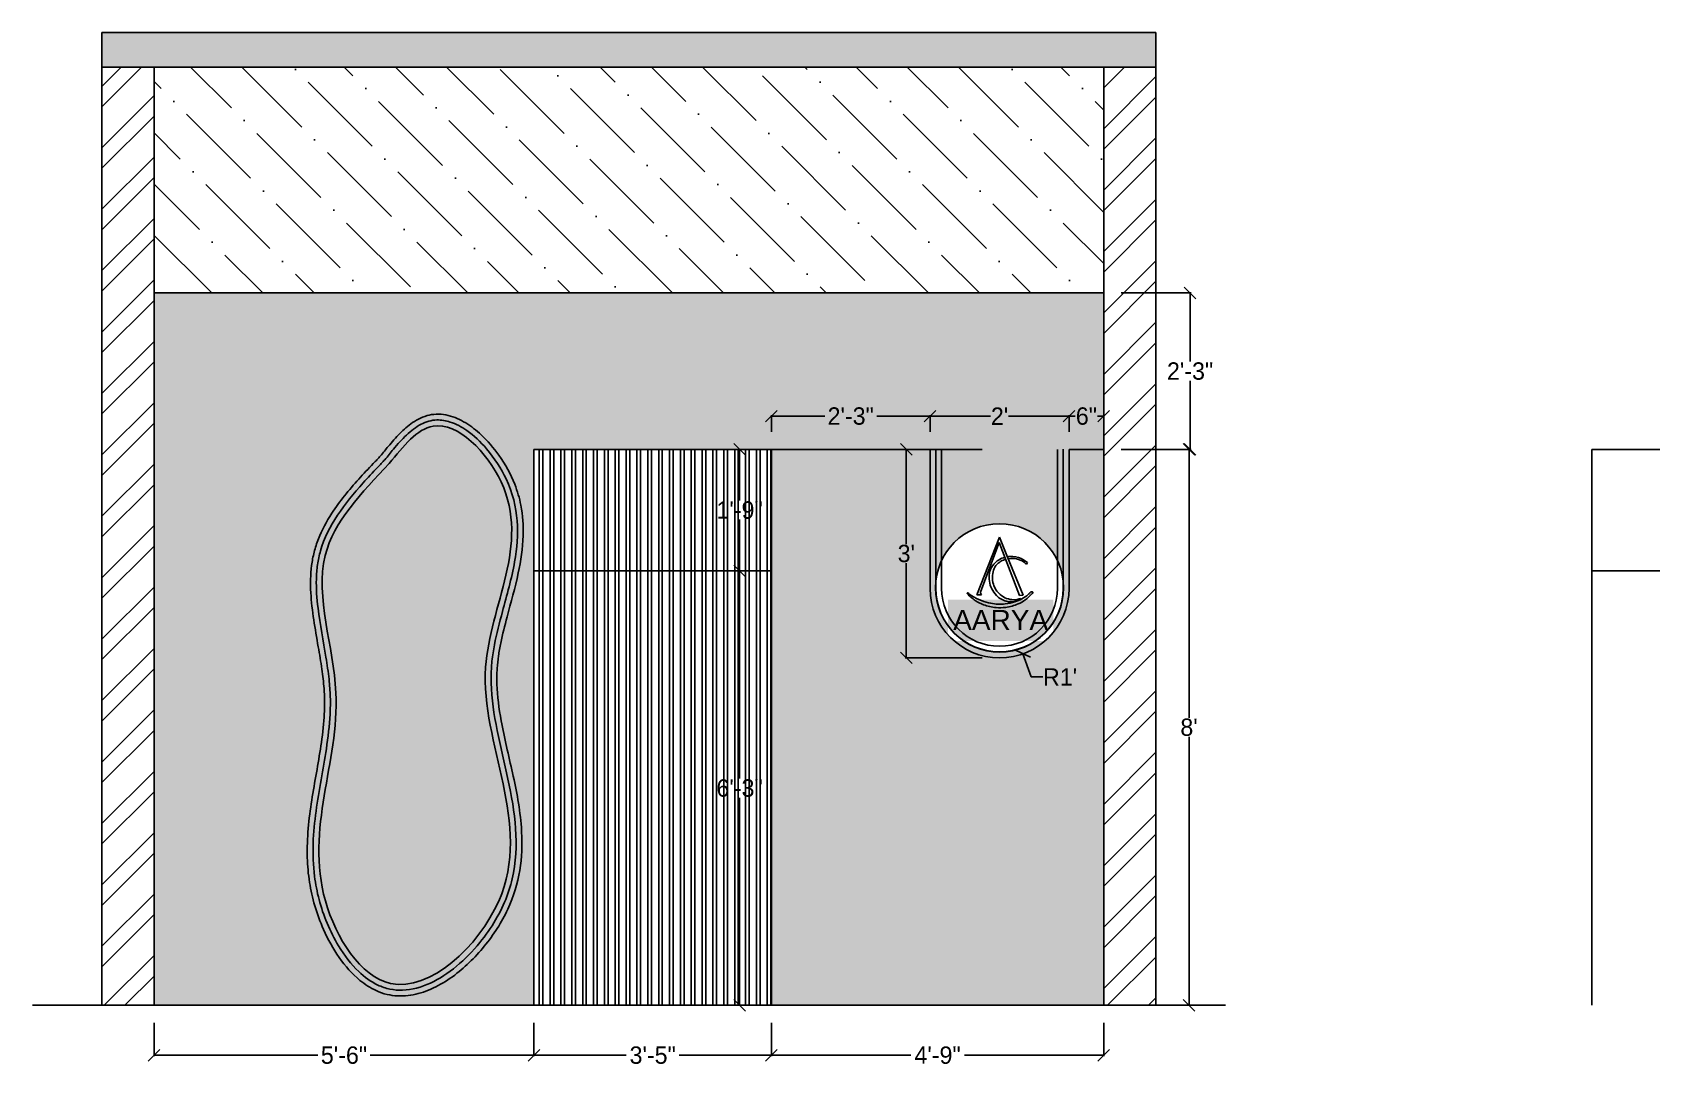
# Model space of a CAD drawing. Header units: inches. Extents: x 9636 to 21597, y -10243 to 557.
# Drawn here: x 18438.1 to 18717.7, y -3586.2 to -3407.6 of the extents above; entities that cross this region are included whole.
import ezdxf

# ---------------------------------------------------------------- set-up
doc = ezdxf.new("R2010")
doc.units = ezdxf.units.IN
doc.header["$MEASUREMENT"] = 0
doc.layers.add('IEL-HATCH-002', color=7, linetype='Continuous')
doc.styles.add('HEMI', font='stylu.ttf')
doc.styles.get("Standard").update_dxf_attribs({"font": 'arial.ttf'})
doc.dimstyles.get("Standard").update_dxf_attribs({"dimtxt": 0.18, "dimasz": 0.18, "dimexe": 0.18, "dimexo": 0.0625, "dimgap": 0.09, "dimtad": 0, "dimtih": 1, "dimtoh": 1, "dimdec": 0, "dimzin": 0, "dimdsep": 46, "dimlunit": 4, "dimtxsty": 'Standard', "dimcen": 0.09, "dimadec": 0, "dimazin": 0, "dimtfac": 1, "dimtdec": 0, "dimtofl": 0, "dimtmove": 0, "dimatfit": 3, "dimfxl": 1, "dimtolj": 1, "dimtzin": 0, "dimarcsym": 0})

# ---------------------------------------------------------------- blocks, each defined once
blk = doc.blocks.new('_Oblique')
at = {"color": 0, "linetype": 'ByBlock', "lineweight": -2}
blk.add_line((-0.5, -0.5), (0.5, 0.5), dxfattribs=at)
blk = doc.blocks.new('*D361')
at = {"color": 254, "lineweight": -2, "transparency": 16777216}
for p, q in [((18459.09, -3578.57), (18459.09, -3584.37)), ((18524.7, -3578.57), (18524.7, -3584.37))]:
    blk.add_line(p, q, dxfattribs=at)
at = {"color": 5, "lineweight": -2, "transparency": 16777216}
for p, q in [((18459.09, -3584.19), (18487.37, -3584.19)), ((18524.7, -3584.19), (18496.41, -3584.19))]:
    blk.add_line(p, q, dxfattribs=at)
at = {"layer": 'Defpoints', "color": 0, "transparency": 16777216}
for p in [(18459.09, -3575.57), (18524.7, -3575.57), (18524.7, -3584.19)]:
    blk.add_point(p, dxfattribs=at)
at = {"color": 5, "lineweight": -2, "transparency": 16777216, "xscale": 2, "yscale": 2, "zscale": 2, "rotation": 180}
blk.add_blockref('_Oblique', (18459.09, -3584.19), dxfattribs=at)
at = {"color": 5, "lineweight": -2, "transparency": 16777216, "xscale": 2, "yscale": 2, "zscale": 2}
blk.add_blockref('_Oblique', (18524.7, -3584.19), dxfattribs=at)
at = {"color": 5, "transparency": 16777216, "insert": (18491.89, -3584.19), "char_height": 3, "attachment_point": 5, "style": 'HEMI'}
blk.add_mtext('\\A1;5\'-6"', dxfattribs=at)
blk = doc.blocks.new('*D362')
at = {"color": 254, "lineweight": -2, "transparency": 16777216}
for p, q in [((18524.7, -3578.57), (18524.7, -3584.37)), ((18565.7, -3578.57), (18565.7, -3584.37))]:
    blk.add_line(p, q, dxfattribs=at)
at = {"color": 5, "lineweight": -2, "transparency": 16777216}
for p, q in [((18524.7, -3584.19), (18540.62, -3584.19)), ((18565.7, -3584.19), (18549.78, -3584.19))]:
    blk.add_line(p, q, dxfattribs=at)
at = {"layer": 'Defpoints', "color": 0, "transparency": 16777216}
for p in [(18524.7, -3575.57), (18565.7, -3575.57), (18565.7, -3584.19)]:
    blk.add_point(p, dxfattribs=at)
at = {"color": 5, "lineweight": -2, "transparency": 16777216, "xscale": 2, "yscale": 2, "zscale": 2, "rotation": 180}
blk.add_blockref('_Oblique', (18524.7, -3584.19), dxfattribs=at)
at = {"color": 5, "lineweight": -2, "transparency": 16777216, "xscale": 2, "yscale": 2, "zscale": 2}
blk.add_blockref('_Oblique', (18565.7, -3584.19), dxfattribs=at)
at = {"color": 5, "transparency": 16777216, "insert": (18545.2, -3584.19), "char_height": 3, "attachment_point": 5, "style": 'HEMI'}
blk.add_mtext('\\A1;3\'-5"', dxfattribs=at)
blk = doc.blocks.new('*D363')
at = {"color": 254, "lineweight": -2, "transparency": 16777216}
for p, q in [((18565.7, -3578.57), (18565.7, -3584.37)), ((18623.09, -3578.57), (18623.09, -3584.37))]:
    blk.add_line(p, q, dxfattribs=at)
at = {"color": 5, "lineweight": -2, "transparency": 16777216}
for p, q in [((18565.7, -3584.19), (18589.76, -3584.19)), ((18623.09, -3584.19), (18599.03, -3584.19))]:
    blk.add_line(p, q, dxfattribs=at)
at = {"layer": 'Defpoints', "color": 0, "transparency": 16777216}
for p in [(18565.7, -3575.57), (18623.09, -3575.57), (18623.09, -3584.19)]:
    blk.add_point(p, dxfattribs=at)
at = {"color": 5, "lineweight": -2, "transparency": 16777216, "xscale": 2, "yscale": 2, "zscale": 2, "rotation": 180}
blk.add_blockref('_Oblique', (18565.7, -3584.19), dxfattribs=at)
at = {"color": 5, "lineweight": -2, "transparency": 16777216, "xscale": 2, "yscale": 2, "zscale": 2}
blk.add_blockref('_Oblique', (18623.09, -3584.19), dxfattribs=at)
at = {"color": 5, "transparency": 16777216, "insert": (18594.39, -3584.19), "char_height": 3, "attachment_point": 5, "style": 'HEMI'}
blk.add_mtext('\\A1;4\'-9"', dxfattribs=at)
blk = doc.blocks.new('*D364')
at = {"color": 254, "lineweight": -2, "transparency": 16777216}
for p, q in [((18626.09, -3479.57), (18637.99, -3479.57)), ((18626.09, -3575.57), (18637.99, -3575.57))]:
    blk.add_line(p, q, dxfattribs=at)
at = {"color": 5, "lineweight": -2, "transparency": 16777216}
for p, q in [((18637.81, -3479.57), (18637.81, -3525.93)), ((18637.81, -3575.57), (18637.81, -3529.22))]:
    blk.add_line(p, q, dxfattribs=at)
at = {"layer": 'Defpoints', "color": 0, "transparency": 16777216}
for p in [(18623.09, -3479.57), (18637.81, -3479.57), (18623.09, -3575.57)]:
    blk.add_point(p, dxfattribs=at)
at = {"color": 5, "lineweight": -2, "transparency": 16777216, "xscale": 2, "yscale": 2, "zscale": 2}
for p, rotation in [((18637.81, -3479.57), 90), ((18637.81, -3575.57), 270)]:
    blk.add_blockref('_Oblique', p, dxfattribs=dict(at, rotation=rotation))
at = {"color": 5, "transparency": 16777216, "insert": (18637.81, -3527.57), "char_height": 3, "attachment_point": 5, "style": 'HEMI'}
blk.add_mtext("\\A1;8'", dxfattribs=at)
blk = doc.blocks.new('*D365')
at = {"color": 254, "lineweight": -2, "transparency": 16777216}
for p, q in [((18565.7, -3476.57), (18565.7, -3473.66)), ((18593.09, -3476.57), (18593.09, -3473.66))]:
    blk.add_line(p, q, dxfattribs=at)
at = {"color": 5, "lineweight": -2, "transparency": 16777216}
for p, q in [((18565.7, -3473.84), (18574.91, -3473.84)), ((18593.09, -3473.84), (18583.88, -3473.84))]:
    blk.add_line(p, q, dxfattribs=at)
at = {"layer": 'Defpoints', "color": 0, "transparency": 16777216}
for p in [(18593.09, -3473.84), (18565.7, -3479.57), (18593.09, -3479.57)]:
    blk.add_point(p, dxfattribs=at)
at = {"color": 5, "lineweight": -2, "transparency": 16777216, "xscale": 2, "yscale": 2, "zscale": 2, "rotation": 180}
blk.add_blockref('_Oblique', (18565.7, -3473.84), dxfattribs=at)
at = {"color": 5, "lineweight": -2, "transparency": 16777216, "xscale": 2, "yscale": 2, "zscale": 2}
blk.add_blockref('_Oblique', (18593.09, -3473.84), dxfattribs=at)
at = {"color": 5, "transparency": 16777216, "insert": (18579.39, -3473.84), "char_height": 3, "attachment_point": 5, "style": 'HEMI'}
blk.add_mtext('\\A1;2\'-3"', dxfattribs=at)
blk = doc.blocks.new('*D366')
at = {"color": 254, "lineweight": -2, "transparency": 16777216}
for p, q in [((18593.09, -3476.57), (18593.09, -3473.66)), ((18617.09, -3476.57), (18617.09, -3473.66))]:
    blk.add_line(p, q, dxfattribs=at)
at = {"color": 5, "lineweight": -2, "transparency": 16777216}
for p, q in [((18593.09, -3473.84), (18603.52, -3473.84)), ((18617.09, -3473.84), (18606.66, -3473.84))]:
    blk.add_line(p, q, dxfattribs=at)
at = {"layer": 'Defpoints', "color": 0, "transparency": 16777216}
for p in [(18617.09, -3473.84), (18593.09, -3479.57), (18617.09, -3479.57)]:
    blk.add_point(p, dxfattribs=at)
at = {"color": 5, "lineweight": -2, "transparency": 16777216, "xscale": 2, "yscale": 2, "zscale": 2, "rotation": 180}
blk.add_blockref('_Oblique', (18593.09, -3473.84), dxfattribs=at)
at = {"color": 5, "lineweight": -2, "transparency": 16777216, "xscale": 2, "yscale": 2, "zscale": 2}
blk.add_blockref('_Oblique', (18617.09, -3473.84), dxfattribs=at)
at = {"color": 5, "transparency": 16777216, "insert": (18605.09, -3473.84), "char_height": 3, "attachment_point": 5, "style": 'HEMI'}
blk.add_mtext("\\A1;2'", dxfattribs=at)
blk = doc.blocks.new('*D367')
at = {"color": 254, "lineweight": -2, "transparency": 16777216}
for p, q in [((18617.09, -3476.57), (18617.09, -3473.66)), ((18623.09, -3476.57), (18623.09, -3473.66))]:
    blk.add_line(p, q, dxfattribs=at)
at = {"color": 5, "lineweight": -2, "transparency": 16777216}
for p, q in [((18617.09, -3473.84), (18618.17, -3473.84)), ((18623.09, -3473.84), (18622.01, -3473.84))]:
    blk.add_line(p, q, dxfattribs=at)
at = {"layer": 'Defpoints', "color": 0, "transparency": 16777216}
for p in [(18623.09, -3473.84), (18617.09, -3479.57), (18623.09, -3479.57)]:
    blk.add_point(p, dxfattribs=at)
at = {"color": 5, "lineweight": -2, "transparency": 16777216, "xscale": 2, "yscale": 2, "zscale": 2, "rotation": 180}
blk.add_blockref('_Oblique', (18617.09, -3473.84), dxfattribs=at)
at = {"color": 5, "lineweight": -2, "transparency": 16777216, "xscale": 2, "yscale": 2, "zscale": 2}
blk.add_blockref('_Oblique', (18623.09, -3473.84), dxfattribs=at)
at = {"color": 5, "transparency": 16777216, "insert": (18620.09, -3473.84), "char_height": 3, "attachment_point": 5, "style": 'HEMI'}
blk.add_mtext('\\A1;6"', dxfattribs=at)
blk = doc.blocks.new('*D368')
at = {"color": 254, "lineweight": -2, "transparency": 16777216}
for p, q in [((18602.09, -3479.57), (18588.81, -3479.57)), ((18602.09, -3515.57), (18588.81, -3515.57))]:
    blk.add_line(p, q, dxfattribs=at)
at = {"color": 5, "lineweight": -2, "transparency": 16777216}
for p, q in [((18588.99, -3479.57), (18588.99, -3495.93)), ((18588.99, -3515.57), (18588.99, -3499.22))]:
    blk.add_line(p, q, dxfattribs=at)
at = {"layer": 'Defpoints', "color": 0, "transparency": 16777216}
for p in [(18588.99, -3479.57), (18605.09, -3479.57), (18605.09, -3515.57)]:
    blk.add_point(p, dxfattribs=at)
at = {"color": 5, "lineweight": -2, "transparency": 16777216, "xscale": 2, "yscale": 2, "zscale": 2}
for p, rotation in [((18588.99, -3479.57), 90), ((18588.99, -3515.57), 270)]:
    blk.add_blockref('_Oblique', p, dxfattribs=dict(at, rotation=rotation))
at = {"color": 5, "transparency": 16777216, "insert": (18588.99, -3497.57), "char_height": 3, "attachment_point": 5, "style": 'HEMI'}
blk.add_mtext("\\A1;3'", dxfattribs=at)
blk = doc.blocks.new('*D369')
at = {"color": 5, "lineweight": -2, "transparency": 16777216}
for p, q in [((18610.56, -3518.87), (18609.13, -3514.87)), ((18612.56, -3518.87), (18610.56, -3518.87))]:
    blk.add_line(p, q, dxfattribs=at)
at = {"layer": 'Defpoints', "color": 0, "transparency": 16777216}
for p in [(18605.09, -3503.57), (18609.13, -3514.87)]:
    blk.add_point(p, dxfattribs=at)
at = {"color": 5, "lineweight": -2, "transparency": 16777216, "xscale": 2, "yscale": 2, "zscale": 2, "rotation": 109.6981588162289}
blk.add_blockref('_Oblique', (18609.13, -3514.87), dxfattribs=at)
at = {"color": 5, "transparency": 16777216, "insert": (18615.54, -3518.87), "char_height": 3, "attachment_point": 5, "style": 'HEMI'}
blk.add_mtext("\\A1;R1'", dxfattribs=at)
blk = doc.blocks.new('*D370')
at = {"color": 254, "lineweight": -2, "transparency": 16777216}
for p, q in [((18562.7, -3500.57), (18560.02, -3500.57)), ((18562.7, -3575.57), (18560.02, -3575.57))]:
    blk.add_line(p, q, dxfattribs=at)
at = {"color": 5, "lineweight": -2, "transparency": 16777216}
for p, q in [((18560.2, -3500.57), (18560.2, -3536.43)), ((18560.2, -3575.57), (18560.2, -3539.72))]:
    blk.add_line(p, q, dxfattribs=at)
at = {"layer": 'Defpoints', "color": 0, "transparency": 16777216}
for p in [(18565.7, -3500.57), (18560.2, -3575.57), (18565.7, -3575.57)]:
    blk.add_point(p, dxfattribs=at)
at = {"color": 5, "lineweight": -2, "transparency": 16777216, "xscale": 2, "yscale": 2, "zscale": 2}
for p, rotation in [((18560.2, -3500.57), 90), ((18560.2, -3575.57), 270)]:
    blk.add_blockref('_Oblique', p, dxfattribs=dict(at, rotation=rotation))
at = {"color": 5, "transparency": 16777216, "insert": (18560.2, -3538.07), "char_height": 3, "attachment_point": 5, "style": 'HEMI'}
blk.add_mtext('\\A1;6\'-3"', dxfattribs=at)
blk = doc.blocks.new('*D371')
at = {"color": 254, "lineweight": -2, "transparency": 16777216}
for p, q in [((18562.7, -3479.57), (18560.02, -3479.57)), ((18562.7, -3500.57), (18560.02, -3500.57))]:
    blk.add_line(p, q, dxfattribs=at)
at = {"color": 5, "lineweight": -2, "transparency": 16777216}
for p, q in [((18560.2, -3479.57), (18560.2, -3488.43)), ((18560.2, -3500.57), (18560.2, -3491.71))]:
    blk.add_line(p, q, dxfattribs=at)
at = {"layer": 'Defpoints', "color": 0, "transparency": 16777216}
for p in [(18560.2, -3479.57), (18565.7, -3479.57), (18565.7, -3500.57)]:
    blk.add_point(p, dxfattribs=at)
at = {"color": 5, "lineweight": -2, "transparency": 16777216, "xscale": 2, "yscale": 2, "zscale": 2}
for p, rotation in [((18560.2, -3479.57), 90), ((18560.2, -3500.57), 270)]:
    blk.add_blockref('_Oblique', p, dxfattribs=dict(at, rotation=rotation))
at = {"color": 5, "transparency": 16777216, "insert": (18560.2, -3490.07), "char_height": 3, "attachment_point": 5, "style": 'HEMI'}
blk.add_mtext('\\A1;1\'-9"', dxfattribs=at)
blk = doc.blocks.new('*D372')
at = {"color": 254, "lineweight": -2, "transparency": 16777216}
for p, q in [((18626.09, -3452.57), (18638.17, -3452.57)), ((18626.09, -3479.57), (18638.17, -3479.57))]:
    blk.add_line(p, q, dxfattribs=at)
at = {"color": 5, "lineweight": -2, "transparency": 16777216}
for p, q in [((18637.99, -3452.57), (18637.99, -3464.43)), ((18637.99, -3479.57), (18637.99, -3467.72))]:
    blk.add_line(p, q, dxfattribs=at)
at = {"layer": 'Defpoints', "color": 0, "transparency": 16777216}
for p in [(18623.09, -3452.57), (18637.99, -3452.57), (18623.09, -3479.57)]:
    blk.add_point(p, dxfattribs=at)
at = {"color": 5, "lineweight": -2, "transparency": 16777216, "xscale": 2, "yscale": 2, "zscale": 2}
for p, rotation in [((18637.99, -3452.57), 90), ((18637.99, -3479.57), 270)]:
    blk.add_blockref('_Oblique', p, dxfattribs=dict(at, rotation=rotation))
at = {"color": 5, "transparency": 16777216, "insert": (18637.99, -3466.07), "char_height": 3, "attachment_point": 5, "style": 'HEMI'}
blk.add_mtext('\\A1;2\'-3"', dxfattribs=at)

msp = doc.modelspace()

# ---------------------------------------------------------------- hatches: boundary and pattern name
at = {"layer": 'IEL-HATCH-002', "true_color": 0x939598, "transparency": 33554687}
h = msp.add_hatch(dxfattribs=at)
h.set_pattern_fill('AR-CONC', color=252)
h.set_pattern_definition([(50, (5771.1094, -12396.808), (7.1726018, -0.6275213), [0.75, -8.25]), (355, (5771.1094, -12396.808), (-1.3875133, 7.5219213), [0.6, -6.6]), (100.451444, (5771.707, -12396.86), (5.7850885, 6.8944), [0.637402, -7.011421]), (46.1842, (5771.109, -12394.808), (10.6724133, -1.655193), [1.125, -12.375]), (96.635635, (5771.999, -12394.946), (9.3466195, 9.741186), [0.9561034, -10.5171376]), (351.18416, (5771.109, -12394.808), (9.3466195, 9.741186), [0.9, -9.9]), (21, (5772.1094, -12395.308), (5.9690705, -4.026189), [0.75, -8.25]), (326, (5772.1094, -12395.308), (2.4331533, 7.2515005), [0.6, -6.6]), (71.451445, (5772.607, -12395.643), (8.4022238, 3.2253115), [0.637402, -7.011421]), (37.5, (5771.1094, -12396.8078), (0.12159855, 3.32893854), [0, -6.52, 0, -6.7, 0, -6.625]), (7.5, (5771.1094, -12396.8078), (2.6306954, 3.9441171), [0, -3.82, 0, -6.37, 0, -2.525]), (327.5, (5768.8794, -12396.8078), (5.33822436, -0.2255487), [0, -2.5, 0, -7.8, 0, -10.35]), (317.5, (5767.8794, -12396.8078), (5.8318617, 1.0010498), [0, -3.25, 0, -5.18, 0, -7.35])])
h.paths.add_polyline_path([(18632.09, -3407.57), (18450.09, -3407.57), (18450.09, -3413.57), (18632.09, -3413.57)])
at = {"layer": 'IEL-HATCH-002', "true_color": 0xf27172, "transparency": 33554687}
h = msp.add_hatch(dxfattribs=at)
h.set_pattern_fill('ANSI32', color=11, scale=20)
h.set_pattern_definition([(45, (4.803, 1939.038), (-5.303301, 5.303301), []), (45, (8.3385, 1939.038), (-5.303301, 5.303301), [])])
h.paths.add_polyline_path([(18459.09, -3413.57), (18450.09, -3413.57), (18450.09, -3575.57), (18459.09, -3575.57)])
h.paths.add_polyline_path([(18632.09, -3413.57), (18623.09, -3413.57), (18623.09, -3575.57), (18632.09, -3575.57)])
at = {"layer": 'IEL-HATCH-002', "true_color": 0xd7ebd2, "transparency": 33554687}
h = msp.add_hatch(dxfattribs=at)
h.set_pattern_fill('ANSI36', color=254, scale=50, angle=-90)
h.set_pattern_definition([(315, (4.803, 1939.038), (12.1533978, -3.314563), [15.625, -3.125, 0, -3.125])])
h.paths.add_polyline_path([(18459.09, -3413.57), (18459.09, -3452.57), (18623.09, -3452.57), (18623.09, -3413.57), (18610.49, -3413.57)])
at = {"layer": 'IEL-HATCH-002', "true_color": 0xf6f1ef, "transparency": 33554687}
h = msp.add_hatch(color=7, dxfattribs=at)
h.dxf.hatch_style = 1
edge = h.paths.add_edge_path()
edge.add_line((18524.7, -3479.57), (18593.09, -3479.57))
edge.add_line((18593.09, -3479.57), (18593.09, -3503.57))
edge.add_arc((18605.09, -3503.57), 12, 180, 360)
edge.add_line((18617.09, -3503.57), (18617.09, -3479.57))
edge.add_line((18617.09, -3479.57), (18623.09, -3479.57))
edge.add_line((18623.09, -3479.57), (18623.09, -3452.57))
edge.add_line((18623.09, -3452.57), (18459.09, -3452.57))
edge.add_line((18459.09, -3452.57), (18459.09, -3575.57))
edge.add_line((18459.09, -3575.57), (18524.7, -3575.57))
edge.add_line((18524.7, -3575.57), (18524.7, -3479.57))
edge = h.paths.add_edge_path(flags=16)
edge.add_arc((18605.09, -3503.47), 11.06, 0, 360)
edge = h.paths.add_edge_path(flags=0)
edge.add_spline(control_points=[(18599.53, -3504.35), (18599.52, -3504.38), (18599.48, -3504.44), (18599.75, -3504.74), (18600.16, -3505.14), (18601.06, -3505.85), (18602.49, -3506.52), (18604.29, -3506.96), (18606.35, -3506.92), (18608.07, -3506.42), (18609.65, -3505.6), (18610.38, -3504.8), (18610.86, -3504.36), (18610.87, -3504.22), (18610.71, -3504.18), (18610.55, -3504.12), (18610.33, -3504.36), (18609.56, -3505.11), (18608.05, -3505.93), (18605.81, -3506.38), (18603.82, -3506.28), (18601.9, -3505.72), (18600.56, -3505.06), (18599.87, -3504.54), (18599.6, -3504.31), (18599.56, -3504.34), (18599.53, -3504.35)], knot_values=[0, 0, 0, 0, 0.070838, 0.206106, 1.031698, 1.953647, 3.556254, 5.766163, 7.447713, 9.67065, 11.07513, 12.735752, 12.907781, 12.987469, 13.097875, 13.330998, 13.450643, 14.017694, 16.660924, 18.335682, 20.853722, 22.52709, 24.354481, 25.19913, 25.249666, 25.332311, 25.332311, 25.332311, 25.332311], degree=3, periodic=0)
edge = h.paths.add_edge_path(flags=0)
edge.add_spline(control_points=[(18606.42, -3498.11), (18606.56, -3498.09), (18607.38, -3497.99), (18608.68, -3498.18), (18609.56, -3498.87), (18609.9, -3499.13)], knot_values=[0, 0, 0, 0, 1.813548, 10.541285, 16.157539, 16.157539, 16.157539, 16.157539], degree=3, periodic=0)
edge.add_line((18609.9, -3499.13), (18609.72, -3499.41))
edge.add_spline(control_points=[(18609.72, -3499.41), (18609.57, -3499.28), (18609.09, -3498.84), (18608.04, -3498.4), (18607.09, -3498.38), (18606.61, -3498.46), (18606.57, -3498.46)], knot_values=[0, 0, 0, 0, 2.645543, 8.36272, 14.266271, 14.768914, 14.768914, 14.768914, 14.768914], degree=3, periodic=0)
edge.add_line((18606.57, -3498.46), (18609.15, -3504.76))
edge.add_line((18609.15, -3504.76), (18608.53, -3504.78))
edge.add_line((18608.53, -3504.78), (18606.13, -3498.56))
edge.add_spline(control_points=[(18606.13, -3498.56), (18606.09, -3498.57), (18605.74, -3498.68), (18605.02, -3499), (18604.23, -3499.85), (18603.81, -3501.11), (18603.86, -3502.47), (18604.37, -3503.87), (18605.35, -3504.89), (18606.59, -3505.46), (18607.74, -3505.61), (18608.43, -3505.43), (18608.72, -3505.35)], knot_values=[16.690521, 16.690521, 16.690521, 16.690521, 17.241554, 21.545814, 26.718421, 31.770296, 38.530085, 43.97364, 50.865871, 56.199083, 61.564019, 65.443652, 65.443652, 65.443652, 65.443652], degree=3, periodic=0)
edge.add_line((18608.72, -3505.35), (18608.72, -3505.42))
edge.add_spline(control_points=[(18608.72, -3505.42), (18608.47, -3505.56), (18607.71, -3505.98), (18606.09, -3505.93), (18604.58, -3505.01), (18603.69, -3503.68), (18603.28, -3502.34), (18603.28, -3500.95), (18603.8, -3499.56), (18604.84, -3498.65), (18605.66, -3498.3), (18606, -3498.21)], knot_values=[18.028868, 18.028868, 18.028868, 18.028868, 21.746747, 29.210643, 37.675592, 43.774304, 49.70943, 55.653674, 61.54472, 68.370097, 72.960867, 72.960867, 72.960867, 72.960867], degree=3, periodic=0)
edge.add_line((18606, -3498.21), (18605.02, -3495.66))
edge.add_line((18605.02, -3495.66), (18601.86, -3504.09))
edge.add_arc((18602.46, -3504.29), 0.639, 161.6813, 217.7008)
edge.add_line((18601.96, -3504.69), (18601.15, -3504.69))
edge.add_line((18601.15, -3504.69), (18605.07, -3494.76))
edge.add_line((18605.07, -3494.76), (18606.42, -3498.11))
h.paths.add_polyline_path([(18596.21, -3512.65), (18614.35, -3512.65), (18614.35, -3505.52), (18596.21, -3505.52)], flags=16)
at = {"layer": 'IEL-HATCH-002', "true_color": 0x000000, "transparency": 33554687}
h = msp.add_hatch(color=18, dxfattribs=at)
h.dxf.hatch_style = 1
h.set_gradient(color1=(147, 149, 152), name='INVCYLINDER')
edge = h.paths.add_edge_path()
edge.add_spline(control_points=[(18499.71, -3482.02), (18494.91, -3487.03), (18484.22, -3498.19), (18495.03, -3526.38), (18482.11, -3550.56), (18500.17, -3579.33), (18529.79, -3551.87), (18508.24, -3519.84), (18527.41, -3491.07), (18508.19, -3471.45), (18502.12, -3479.02), (18499.71, -3482.02)], knot_values=[0, 0, 0, 0, 19.350675, 43.114386, 79.112356, 97.266244, 120.716546, 161.181947, 193.25878, 208.439194, 218.407051, 218.407051, 218.407051, 218.407051], degree=3, periodic=0)
at = {"layer": 'IEL-HATCH-002', "true_color": 0xafd9aa, "transparency": 33554687}
h = msp.add_hatch(dxfattribs=at)
h.set_pattern_fill('ANSI32', color=9, scale=5, angle=45)
h.set_pattern_definition([(90, (5783.1094, -12396.8078), (-1.875, 0), []), (90, (5783.7344, -12396.1828), (-1.875, 0), [])])
h.paths.add_polyline_path([(18565.7, -3500.57), (18524.7, -3500.57), (18524.7, -3575.57), (18565.7, -3575.57)])
h.paths.add_polyline_path([(18565.7, -3479.57), (18524.7, -3479.57), (18524.7, -3500.57), (18565.7, -3500.57)])
at = {"layer": 'IEL-HATCH-002', "true_color": 0xabd09f, "transparency": 33554687}
h = msp.add_hatch(color=253, dxfattribs=at)
h.dxf.hatch_style = 1
edge = h.paths.add_edge_path()
edge.add_line((18623.09, -3479.57), (18617.09, -3479.57))
edge.add_line((18617.09, -3479.57), (18617.09, -3503.57))
edge.add_arc((18605.09, -3503.57), 12, -180, 0, ccw=False)
edge.add_line((18593.09, -3503.57), (18593.09, -3479.57))
edge.add_line((18593.09, -3479.57), (18565.7, -3479.57))
edge.add_line((18565.7, -3479.57), (18565.7, -3575.57))
edge.add_line((18565.7, -3575.57), (18623.09, -3575.57))
edge.add_line((18623.09, -3575.57), (18623.09, -3479.57))

# ---------------------------------------------------------------- linework, layer by layer
for p, q in [((18450.09, -3407.57), (18450.09, -3575.57)), ((18450.09, -3407.57), (18632.09, -3407.57)), ((18632.09, -3407.57), (18632.09, -3575.57)), ((18450.09, -3413.57), (18632.09, -3413.57)), ((18459.09, -3413.57), (18459.09, -3575.57)), ((18623.09, -3413.57), (18623.09, -3575.57)), ((18459.09, -3452.57), (18623.09, -3452.57)), ((18524.7, -3479.57), (18593.09, -3479.57)), ((18524.7, -3479.57), (18524.7, -3575.57)), ((18565.7, -3479.57), (18565.7, -3575.57)), ((18617.09, -3479.57), (18623.09, -3479.57)), ((18707.37, -3479.57), (18748.37, -3479.57)), ((18707.37, -3479.57), (18707.37, -3575.57)), ((18524.7, -3500.57), (18565.7, -3500.57)), ((18707.37, -3500.57), (18748.37, -3500.57)), ((18438.09, -3575.57), (18644.09, -3575.57))]:
    msp.add_line(p, q)
at = {"color": 18, "true_color": 0x000000}
for p, q in [((18601.15, -3504.69), (18605.07, -3494.76)), ((18605.07, -3494.76), (18606.44, -3498.16)), ((18605.02, -3495.66), (18601.88, -3504.05)), ((18608.53, -3504.78), (18605.02, -3495.66)), ((18606.44, -3498.16), (18609.15, -3504.76)), ((18609.72, -3499.41), (18609.9, -3499.13)), ((18601.15, -3504.69), (18601.96, -3504.69)), ((18609.15, -3504.76), (18608.53, -3504.78)), ((18608.72, -3505.35), (18608.72, -3505.42))]:
    msp.add_line(p, q, dxfattribs=at)
msp.add_lwpolyline([(18593.09, -3479.57), (18593.09, -3503.57, 1), (18617.09, -3503.57), (18617.09, -3479.57)], format="xyb")
at = {"color": 51, "true_color": 0xf7f281}
for points in [[(18594.09, -3479.57), (18594.09, -3503.57, 1), (18616.09, -3503.57), (18616.09, -3479.56)], [(18595.09, -3479.56), (18595.09, -3503.57, 1), (18615.09, -3503.57), (18615.09, -3479.58)]]:
    msp.add_lwpolyline(points, format="xyb", dxfattribs=at)
msp.add_circle((18605.09, -3503.47), 11.06)
at = {"color": 18, "true_color": 0x000000}
msp.add_arc((18602.46, -3504.29), 0.639, 157.2045, 217.7008, dxfattribs=at)
for points in [[(18499.71, -3482.02), (18488.66, -3497.9), (18490.5, -3521.59), (18488.69, -3557.54), (18499.95, -3571.78), (18518.61, -3557.57), (18516.35, -3517.17), (18519.03, -3485.2), (18507.31, -3475.56), (18499.71, -3482.02)], [(18599.53, -3504.35), (18599.51, -3504.42), (18599.57, -3504.54), (18600.16, -3505.12), (18600.89, -3505.68), (18602.33, -3506.39), (18604.48, -3506.89), (18606.16, -3506.86), (18608.3, -3506.26), (18609.53, -3505.58), (18610.75, -3504.46), (18610.86, -3504.32), (18610.86, -3504.24), (18610.76, -3504.19), (18610.53, -3504.16), (18610.44, -3504.24), (18610.03, -3504.64), (18607.72, -3505.92), (18606.08, -3506.27), (18603.57, -3506.15), (18601.96, -3505.68), (18600.33, -3504.86), (18599.65, -3504.35), (18599.61, -3504.32), (18599.53, -3504.35)]]:
    msp.add_spline(points, degree=3, dxfattribs=at)
at = {"color": 41, "true_color": 0xf4ee51}
for points, knots in [([(18498.21, -3480.7), (18497.79, -3481.14), (18497.37, -3481.58), (18496.1, -3482.91), (18495.26, -3483.81), (18492.75, -3486.6), (18491.14, -3488.54), (18488.88, -3492.03), (18488.08, -3493.5), (18487.19, -3495.78), (18486.94, -3496.54), (18486.54, -3498.08), (18486.4, -3498.86), (18486.1, -3501.2), (18486.08, -3502.76), (18486.25, -3505.89), (18486.44, -3507.45), (18486.9, -3510.56), (18487.18, -3512.11), (18487.68, -3514.96), (18487.9, -3516.26), (18488.24, -3518.66), (18488.37, -3519.77), (18488.51, -3521.69), (18488.54, -3522.51), (18488.54, -3524.16), (18488.51, -3524.99), (18488.36, -3527.46), (18488.16, -3529.12), (18487.45, -3533.86), (18486.83, -3536.97), (18485.83, -3543.37), (18485.46, -3546.66), (18485.6, -3551.47), (18485.72, -3552.9), (18486.16, -3555.68), (18486.45, -3557.03), (18487.26, -3559.77), (18487.76, -3561.14), (18489.12, -3564.18), (18490.02, -3565.82), (18492.12, -3568.81), (18493.3, -3570.16), (18495.52, -3571.97), (18496.45, -3572.58), (18498.07, -3573.31), (18498.69, -3573.54), (18499.94, -3573.83), (18500.54, -3573.92), (18501.75, -3573.98), (18502.35, -3573.95), (18503.55, -3573.81), (18504.14, -3573.7), (18505.91, -3573.23), (18507.06, -3572.75), (18509.28, -3571.56), (18510.36, -3570.85), (18513.35, -3568.51), (18515.15, -3566.66), (18518.27, -3562.6), (18519.58, -3560.39), (18521.49, -3555.92), (18522.07, -3553.67), (18522.67, -3549.22), (18522.68, -3547.02), (18522.29, -3541.65), (18521.68, -3538.52), (18520.32, -3532.39), (18519.58, -3529.38), (18518.65, -3524.3), (18518.37, -3522.19), (18518.27, -3519.21), (18518.29, -3518.31), (18518.39, -3516.68), (18518.47, -3515.96), (18518.68, -3514.5), (18518.81, -3513.76), (18519.26, -3511.52), (18519.65, -3510.01), (18520.71, -3506.02), (18521.44, -3503.5), (18522.44, -3498.82), (18522.77, -3496.67), (18522.89, -3492.74), (18522.78, -3490.98), (18522.19, -3488.01), (18521.85, -3486.8), (18520.7, -3483.88), (18519.76, -3482.17), (18517.72, -3479.3), (18516.7, -3478.1), (18514.74, -3476.28), (18513.85, -3475.58), (18511.96, -3474.43), (18510.96, -3473.98), (18509.37, -3473.59), (18508.81, -3473.51), (18507.7, -3473.49), (18507.16, -3473.54), (18506.09, -3473.77), (18505.58, -3473.95), (18504.63, -3474.4), (18504.18, -3474.66), (18502.95, -3475.5), (18502.22, -3476.15), (18500.83, -3477.54), (18500.18, -3478.29), (18499.09, -3479.6), (18498.65, -3480.15), (18498.21, -3480.7)], [0.081736, 0.081736, 0.081736, 0.081736, 1.780266, 1.780266, 5.177326, 5.177326, 12.196269, 12.196269, 16.978609, 16.978609, 19.250332, 19.250332, 21.522055, 21.522055, 26.023987, 26.023987, 30.52592, 30.52592, 35.027852, 35.027852, 38.875882, 38.875882, 42.252016, 42.252016, 44.847938, 44.847938, 47.44386, 47.44386, 52.635703, 52.635703, 62.216093, 62.216093, 71.796483, 71.796483, 75.743811, 75.743811, 79.394095, 79.394095, 83.04438, 83.04438, 87.676275, 87.676275, 92.308171, 92.308171, 95.305997, 95.305997, 97.098628, 97.098628, 98.737334, 98.737334, 100.37604, 100.37604, 102.014745, 102.014745, 105.292157, 105.292157, 108.569568, 108.569568, 114.743693, 114.743693, 120.917818, 120.917818, 127.091943, 127.091943, 133.266068, 133.266068, 142.378356, 142.378356, 151.490645, 151.490645, 158.137508, 158.137508, 161.073794, 161.073794, 163.426786, 163.426786, 165.779779, 165.779779, 170.485763, 170.485763, 178.001651, 178.001651, 184.116186, 184.116186, 188.9126, 188.9126, 192.156094, 192.156094, 196.74214, 196.74214, 200.412324, 200.412324, 203.184603, 203.184603, 205.956881, 205.956881, 207.387148, 207.387148, 208.7444, 208.7444, 210.101651, 210.101651, 211.458903, 211.458903, 213.993126, 213.993126, 216.527348, 216.527348, 218.331122, 218.331122, 218.331122, 218.331122]), ([(18498.96, -3481.36), (18498.54, -3481.8), (18498.12, -3482.24), (18496.85, -3483.57), (18496.02, -3484.46), (18493.58, -3487.16), (18492.06, -3489.01), (18489.5, -3492.88), (18488.46, -3494.91), (18487.61, -3497.87), (18487.44, -3498.68), (18487.21, -3500.31), (18487.15, -3501.14), (18487.08, -3503.62), (18487.2, -3505.31), (18487.75, -3509.81), (18488.31, -3512.66), (18488.99, -3516.75), (18489.17, -3518.02), (18489.42, -3520.3), (18489.5, -3521.3), (18489.56, -3523.31), (18489.54, -3524.31), (18489.39, -3527.29), (18489.15, -3529.27), (18488.31, -3534.82), (18487.56, -3538.39), (18486.57, -3545.7), (18486.32, -3549.44), (18486.98, -3554.63), (18487.24, -3555.97), (18488.31, -3560.04), (18489.46, -3562.82), (18491.95, -3566.96), (18493.12, -3568.48), (18495.44, -3570.7), (18496.55, -3571.5), (18498.41, -3572.38), (18499.11, -3572.62), (18500.55, -3572.92), (18501.28, -3572.98), (18503.62, -3572.89), (18505.24, -3572.45), (18508.37, -3571), (18509.89, -3570), (18512.77, -3567.62), (18514.13, -3566.24), (18516.36, -3563.49), (18517.28, -3562.17), (18518.86, -3559.48), (18519.51, -3558.12), (18520.53, -3555.41), (18520.9, -3554.05), (18521.71, -3549.77), (18521.72, -3546.86), (18521.17, -3541.11), (18520.6, -3538.27), (18519.35, -3532.64), (18518.66, -3529.85), (18517.63, -3524.34), (18517.27, -3521.61), (18517.3, -3517.99), (18517.35, -3517.06), (18517.55, -3515.19), (18517.7, -3514.25), (18518.24, -3511.42), (18518.74, -3509.51), (18520.02, -3504.76), (18520.84, -3501.89), (18521.76, -3496.66), (18521.97, -3494.3), (18521.61, -3489.52), (18521.03, -3487.1), (18519.03, -3482.87), (18517.87, -3481.08), (18515.48, -3478.27), (18514.32, -3477.17), (18512.18, -3475.68), (18511.23, -3475.17), (18509.49, -3474.61), (18508.7, -3474.48), (18507.45, -3474.51), (18506.98, -3474.58), (18506.07, -3474.84), (18505.63, -3475.02), (18504.31, -3475.71), (18503.48, -3476.35), (18501.91, -3477.84), (18501.16, -3478.68), (18499.93, -3480.15), (18499.44, -3480.76), (18498.96, -3481.36)], [0.040875, 0.040875, 0.040875, 0.040875, 1.741816, 1.741816, 5.143696, 5.143696, 11.947458, 11.947458, 18.75122, 18.75122, 21.240699, 21.240699, 23.730179, 23.730179, 28.709138, 28.709138, 36.973448, 36.973448, 40.736243, 40.736243, 43.795363, 43.795363, 46.854484, 46.854484, 52.972725, 52.972725, 63.944217, 63.944217, 74.915708, 74.915708, 78.665792, 78.665792, 86.165959, 86.165959, 91.234368, 91.234368, 95.152018, 95.152018, 97.357496, 97.357496, 99.562975, 99.562975, 104.369114, 104.369114, 109.175254, 109.175254, 113.981393, 113.981393, 117.983366, 117.983366, 121.874853, 121.874853, 125.766339, 125.766339, 134.18052, 134.18052, 142.5947, 142.5947, 151.008881, 151.008881, 159.423061, 159.423061, 162.348767, 162.348767, 165.274472, 165.274472, 171.125883, 171.125883, 179.71103, 179.71103, 186.533731, 186.533731, 193.356431, 193.356431, 198.449818, 198.449818, 202.433107, 202.433107, 205.385104, 205.385104, 207.679839, 207.679839, 209.062327, 209.062327, 210.444816, 210.444816, 213.408153, 213.408153, 216.371491, 216.371491, 218.369072, 218.369072, 218.369072, 218.369072])]:
    msp.add_open_spline(points, degree=3, knots=knots, dxfattribs=at)
at = {"color": 18, "true_color": 0x000000}
for points, knots in [([(18606, -3498.21), (18605.66, -3498.3), (18604.84, -3498.65), (18603.8, -3499.56), (18603.28, -3500.95), (18603.28, -3502.34), (18603.69, -3503.68), (18604.58, -3505.01), (18606.09, -3505.93), (18607.71, -3505.98), (18608.47, -3505.56), (18608.72, -3505.42)], [18.028868, 18.028868, 18.028868, 18.028868, 22.619638, 29.445015, 35.336061, 41.280304, 47.215431, 53.314143, 61.779091, 69.242988, 72.960867, 72.960867, 72.960867, 72.960867]), ([(18606.13, -3498.56), (18606.09, -3498.57), (18605.74, -3498.68), (18605.02, -3499), (18604.23, -3499.85), (18603.81, -3501.11), (18603.86, -3502.47), (18604.37, -3503.87), (18605.35, -3504.89), (18606.59, -3505.46), (18607.74, -3505.61), (18608.43, -3505.43), (18608.72, -3505.35)], [16.690521, 16.690521, 16.690521, 16.690521, 17.241554, 21.545814, 26.718421, 31.770296, 38.530085, 43.97364, 50.865871, 56.199083, 61.564019, 65.443652, 65.443652, 65.443652, 65.443652]), ([(18609.9, -3499.13), (18609.56, -3498.87), (18608.68, -3498.18), (18607.38, -3497.99), (18606.56, -3498.09), (18606.42, -3498.11)], [0, 0, 0, 0, 5.616254, 14.343992, 16.157539, 16.157539, 16.157539, 16.157539]), ([(18609.72, -3499.41), (18609.57, -3499.28), (18609.09, -3498.84), (18608.04, -3498.4), (18607.09, -3498.38), (18606.61, -3498.46), (18606.57, -3498.46)], [0, 0, 0, 0, 2.645543, 8.36272, 14.266271, 14.768914, 14.768914, 14.768914, 14.768914])]:
    msp.add_open_spline(points, degree=3, knots=knots, dxfattribs=at)

# ---------------------------------------------------------------- texts
at = {"color": 7, "true_color": 0xffffff, "insert": (18597.09, -3507.3), "char_height": 3.4608, "attachment_point": 1}
msp.add_mtext_dynamic_manual_height_columns('{\\C256;\\c0;AARYA}', width=0.4981, gutter_width=0.231, heights=[0.136], dxfattribs=at)

# ---------------------------------------------------------------- dimensions: what is measured, and where the dimension line sits
at = {"color": 18, "true_color": 0x000000}
for base, p1, p2, picture, middle in [((18637.99, -3452.57), (18623.09, -3479.57), (18623.09, -3452.57), '*D372', (18637.99, -3466.07)), ((18560.2, -3479.57), (18565.7, -3500.57), (18565.7, -3479.57), '*D371', (18560.2, -3490.07)), ((18588.99, -3479.57), (18605.09, -3515.57), (18605.09, -3479.57), '*D368', (18588.99, -3497.57)), ((18637.81, -3479.57), (18623.09, -3575.57), (18623.09, -3479.57), '*D364', (18637.81, -3527.57)), ((18560.2, -3575.57), (18565.7, -3500.57), (18565.7, -3575.57), '*D370', (18560.2, -3538.07))]:
    dim = msp.add_linear_dim(base=base, p1=p1, p2=p2, angle=90, dimstyle='Standard', override={"dimtxt": 3, "dimasz": 2, "dimexo": 3, "dimtxsty": 'HEMI', "dimblk": 'Oblique', "dimcen": 0, "dimclrd": 5, "dimclre": 254, "dimclrt": 5, "dimldrblk": 'Oblique', "dimfxl": 0.03937, "dimarcsym": 1}, dxfattribs=at)
    dim.commit()
    dim.dimension.update_dxf_attribs({"geometry": picture, "text_midpoint": middle})
for base, p1, p2, override, picture, middle in [((18593.09, -3473.84), (18565.7, -3479.57), (18593.09, -3479.57), {"dimtxt": 3, "dimasz": 2, "dimexo": 3, "dimtxsty": 'HEMI', "dimblk": 'Oblique', "dimcen": 0, "dimclrd": 5, "dimclre": 254, "dimclrt": 5, "dimldrblk": 'Oblique', "dimfxl": 0.03937, "dimarcsym": 1}, '*D365', (18579.39, -3473.84)), ((18617.09, -3473.84), (18593.09, -3479.57), (18617.09, -3479.57), {"dimtxt": 3, "dimasz": 2, "dimexo": 3, "dimtxsty": 'HEMI', "dimblk": 'Oblique', "dimcen": 0, "dimclrd": 5, "dimclre": 254, "dimclrt": 5, "dimldrblk": 'Oblique', "dimfxl": 0.03937, "dimarcsym": 1}, '*D366', (18605.09, -3473.84)), ((18623.09, -3473.84), (18617.09, -3479.57), (18623.09, -3479.57), {"dimtxt": 3, "dimasz": 2, "dimexo": 3, "dimtxsty": 'HEMI', "dimblk": 'Oblique', "dimcen": 0, "dimclrd": 5, "dimclre": 254, "dimclrt": 5, "dimldrblk": 'Oblique', "dimfxl": 0.03937, "dimarcsym": 1}, '*D367', (18620.09, -3473.84)), ((18524.7, -3584.19), (18459.09, -3575.57), (18524.7, -3575.57), {"dimtxt": 3, "dimasz": 2, "dimexo": 3, "dimtxsty": 'HEMI', "dimblk": 'Oblique', "dimcen": 0, "dimclrd": 5, "dimclre": 254, "dimclrt": 5, "dimldrblk": 'Oblique', "dimfxl": 0.03937, "dimarcsym": 1}, '*D361', (18491.89, -3584.19)), ((18565.7, -3584.19), (18524.7, -3575.57), (18565.7, -3575.57), {"dimtxt": 3, "dimasz": 2, "dimexo": 3, "dimtxsty": 'HEMI', "dimblk": 'Oblique', "dimcen": 0, "dimclrd": 5, "dimclre": 254, "dimclrt": 5, "dimtmove": 1, "dimldrblk": 'Oblique', "dimfxl": 0.03937, "dimarcsym": 1}, '*D362', (18545.2, -3584.19)), ((18623.09, -3584.19), (18565.7, -3575.57), (18623.09, -3575.57), {"dimtxt": 3, "dimasz": 2, "dimexo": 3, "dimtxsty": 'HEMI', "dimblk": 'Oblique', "dimcen": 0, "dimclrd": 5, "dimclre": 254, "dimclrt": 5, "dimtmove": 1, "dimldrblk": 'Oblique', "dimfxl": 0.03937, "dimarcsym": 1}, '*D363', (18594.39, -3584.19))]:
    dim = msp.add_linear_dim(base=base, p1=p1, p2=p2, dimstyle='Standard', override=override, dxfattribs=at)
    dim.commit()
    dim.dimension.update_dxf_attribs({"geometry": picture, "text_midpoint": middle})
dim = msp.add_radius_dim(center=(18605.09, -3503.57), mpoint=(18609.13, -3514.87), dimstyle='Standard', override={"dimtxt": 3, "dimasz": 2, "dimexo": 3, "dimtxsty": 'HEMI', "dimblk": 'Oblique', "dimcen": 0, "dimclrd": 5, "dimclre": 254, "dimclrt": 5, "dimldrblk": 'Oblique', "dimfxl": 0.03937, "dimarcsym": 1}, dxfattribs=at)
dim.commit()
dim.dimension.update_dxf_attribs({"geometry": '*D369', "text_midpoint": (18615.54, -3518.87), "dimtype": 164})

doc.saveas('drawing.dxf')
